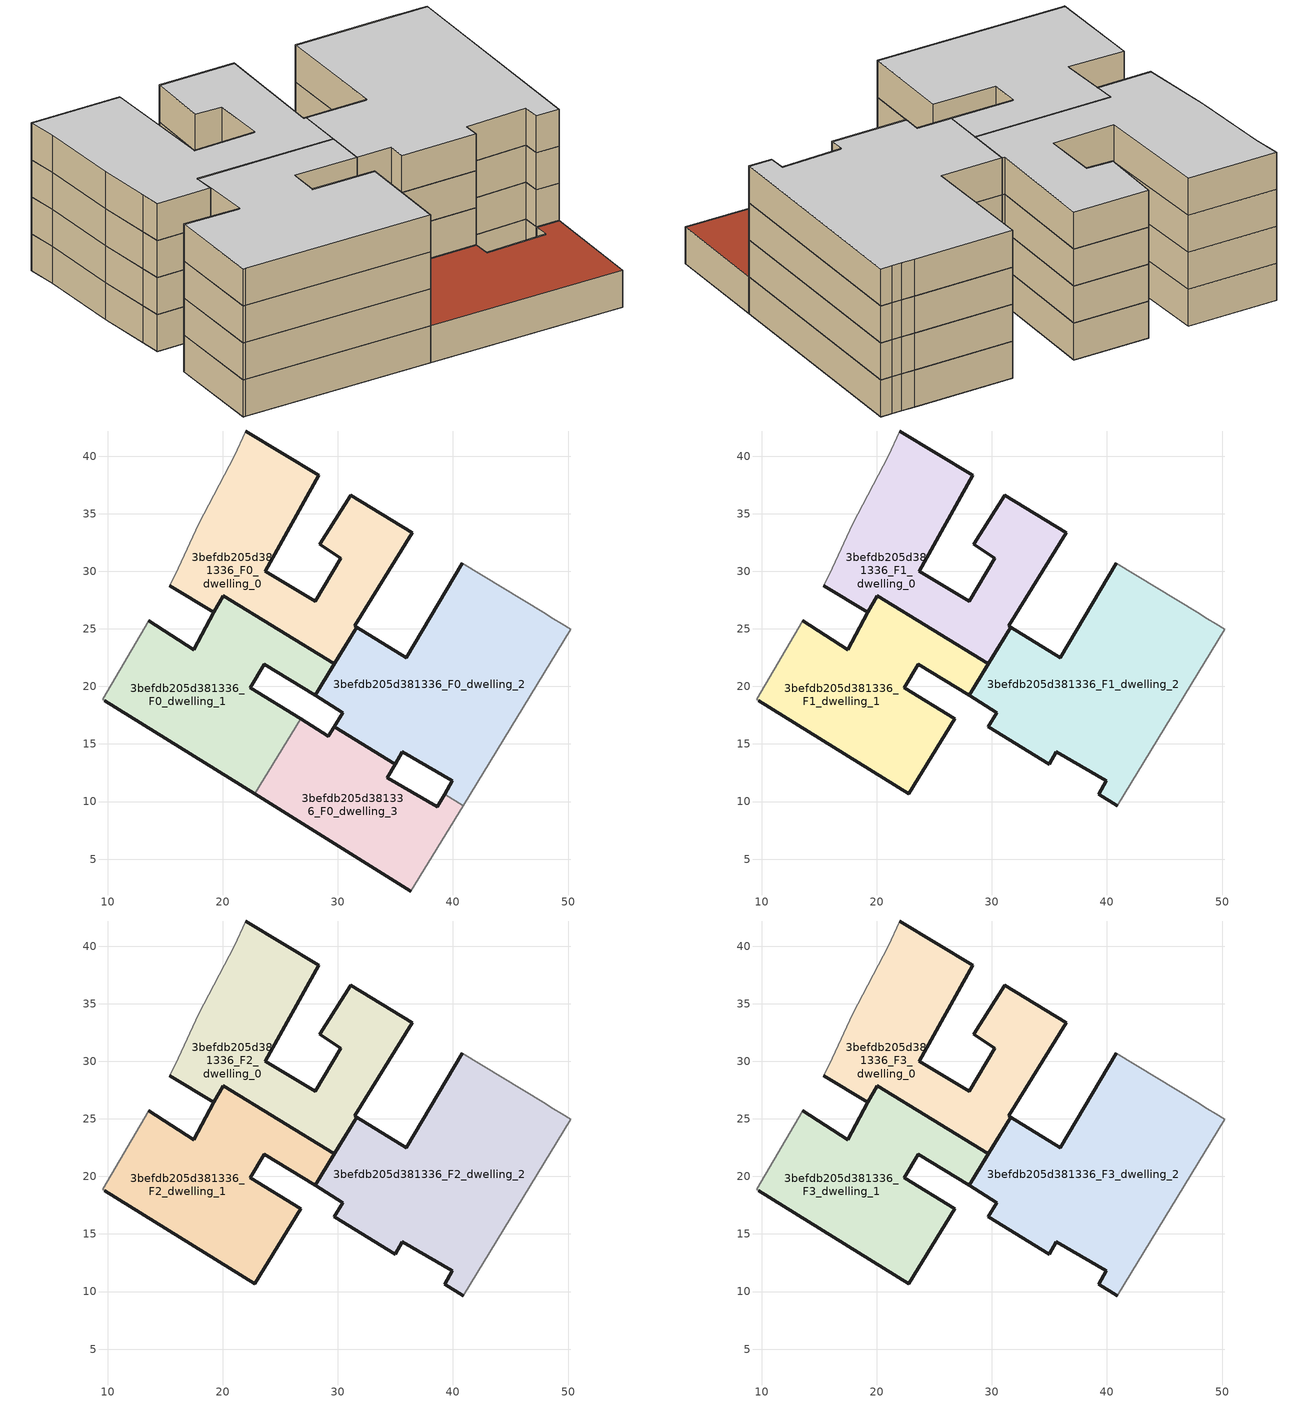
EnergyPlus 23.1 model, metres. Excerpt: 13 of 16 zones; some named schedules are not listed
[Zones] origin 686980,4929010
3befdb205d381336_F0_dwelling_0
 floor ground (EU_floor_Construction): 31.65,25.16 31.47,25.27 36.48,33.36 31.15,36.62 28.45,32.36 30.24,31.15 28.05,27.42 23.69,30 28.34,38.33 22.02,42.19 21.01,40 17.93,34.14 16.14,30.28 15.42,28.73 19.24,26.43 20.04,27.89 29.71,21.99 z0
 wall outside (EU_wall_Construction): 22.02,42.19 28.34,38.33 23.69,30 28.05,27.42 30.24,31.15 28.45,32.36 31.15,36.62 36.48,33.36 31.47,25.27 31.65,25.16 29.71,21.99 20.04,27.89 19.24,26.43 15.42,28.73 z0:3
 wall adiabatic (EU_wall_Construction): 15.42,28.73 16.14,30.28 17.93,34.14 21.01,40 22.02,42.19 z0:3
3befdb205d381336_F0_dwelling_1
 floor ground (EU_floor_Construction): 22.8,10.66 26.78,17.18 22.39,19.9 23.63,21.93 28.02,19.21 29.71,21.99 20.04,27.89 19.24,26.43 19.24,26.42 17.48,23.2 13.6,25.69 9.58,18.88 9.75,18.77 z0
 wall outside (EU_wall_Construction): 22.8,10.66 9.75,18.77 / 13.6,25.69 17.48,23.2 19.24,26.42 19.24,26.43 20.04,27.89 29.71,21.99 28.02,19.21 23.63,21.93 22.39,19.9 26.78,17.18 z0:3
 wall adiabatic (EU_wall_Construction): 9.75,18.77 9.58,18.88 13.6,25.69 z0:3
 wall to 3befdb205d381336_F0_dwelling_3 (EU_wall_Construction): 26.78,17.18 22.8,10.66 z0:3
3befdb205d381336_F0_dwelling_2
 floor ground (EU_floor_Construction): 40.89,9.65 50.24,24.97 49.46,25.44 48.73,25.89 47.83,26.44 40.83,30.71 35.97,22.49 31.65,25.16 28.02,19.21 30.45,17.72 29.69,16.49 34.98,13.25 35.6,14.33 39.96,11.82 39.28,10.63 z0
 wall outside (EU_wall_Construction): 39.28,10.63 39.96,11.82 35.6,14.33 34.98,13.25 29.69,16.49 30.45,17.72 28.02,19.21 31.65,25.16 35.97,22.49 40.83,30.71 z0:3
 wall adiabatic (EU_wall_Construction): 40.83,30.71 47.83,26.44 48.73,25.89 49.46,25.44 50.24,24.97 40.89,9.65 z0:3
 wall to 3befdb205d381336_F0_dwelling_3 (EU_wall_Construction): 40.89,9.65 39.28,10.63 z0:3
3befdb205d381336_F0_dwelling_3
 floor ground (EU_floor_Construction): 36.36,2.23 40.89,9.65 39.28,10.63 38.66,9.56 34.31,12.07 34.98,13.25 29.69,16.49 29.19,15.69 26.78,17.18 22.8,10.66 z0
 wall outside (EU_wall_Construction): 26.78,17.18 29.19,15.69 29.69,16.49 34.98,13.25 34.31,12.07 38.66,9.56 39.28,10.63 / 36.36,2.23 22.8,10.66 z0:3
 wall adiabatic (EU_wall_Construction): 40.89,9.65 36.36,2.23 z0:3
 roof outside (EU_roof_Construction): 39.28,10.63 40.89,9.65 36.36,2.23 22.8,10.66 26.78,17.18 29.19,15.69 29.69,16.49 34.98,13.25 34.31,12.07 38.66,9.56 z3
3befdb205d381336_F1_dwelling_0
 floor to 3befdb205d381336_F0_dwelling_0 (EU_floor_Construction): 31.65,25.16 31.47,25.27 36.48,33.36 31.15,36.62 28.45,32.36 30.24,31.15 28.05,27.42 23.69,30 28.34,38.33 22.02,42.19 21.01,40 17.93,34.14 16.14,30.28 15.42,28.73 19.24,26.43 20.04,27.89 29.71,21.99 z3
 wall outside (EU_wall_Construction): 22.02,42.19 28.34,38.33 23.69,30 28.05,27.42 30.24,31.15 28.45,32.36 31.15,36.62 36.48,33.36 31.47,25.27 31.65,25.16 29.71,21.99 20.04,27.89 19.24,26.43 15.42,28.73 z3:6
 wall adiabatic (EU_wall_Construction): 15.42,28.73 16.14,30.28 17.93,34.14 21.01,40 22.02,42.19 z3:6
3befdb205d381336_F1_dwelling_1
 floor to 3befdb205d381336_F0_dwelling_1 (EU_floor_Construction): 22.8,10.66 26.78,17.18 22.39,19.9 23.63,21.93 28.02,19.21 29.71,21.99 20.04,27.89 19.24,26.43 19.24,26.42 17.48,23.2 13.6,25.69 9.58,18.88 9.75,18.77 z3
 wall outside (EU_wall_Construction): 13.6,25.69 17.48,23.2 19.24,26.42 19.24,26.43 20.04,27.89 29.71,21.99 28.02,19.21 23.63,21.93 22.39,19.9 26.78,17.18 22.8,10.66 9.75,18.77 z3:6
 wall adiabatic (EU_wall_Construction): 9.75,18.77 9.58,18.88 13.6,25.69 z3:6
3befdb205d381336_F1_dwelling_2
 floor to 3befdb205d381336_F0_dwelling_2 (EU_floor_Construction): 40.89,9.65 50.24,24.97 49.46,25.44 48.73,25.89 47.83,26.44 40.83,30.71 35.97,22.49 31.65,25.16 28.02,19.21 30.45,17.72 29.69,16.49 34.98,13.25 35.6,14.33 39.96,11.82 39.28,10.63 z3
 wall outside (EU_wall_Construction): 40.89,9.65 39.28,10.63 39.96,11.82 35.6,14.33 34.98,13.25 29.69,16.49 30.45,17.72 28.02,19.21 31.65,25.16 35.97,22.49 40.83,30.71 z3:6
 wall adiabatic (EU_wall_Construction): 40.83,30.71 47.83,26.44 48.73,25.89 49.46,25.44 50.24,24.97 40.89,9.65 z3:6
3befdb205d381336_F2_dwelling_0
 floor to 3befdb205d381336_F1_dwelling_0 (EU_floor_Construction): 31.65,25.16 31.47,25.27 36.48,33.36 31.15,36.62 28.45,32.36 30.24,31.15 28.05,27.42 23.69,30 28.34,38.33 22.02,42.19 21.01,40 17.93,34.14 16.14,30.28 15.42,28.73 19.24,26.43 20.04,27.89 29.71,21.99 z6
 wall outside (EU_wall_Construction): 22.02,42.19 28.34,38.33 23.69,30 28.05,27.42 30.24,31.15 28.45,32.36 31.15,36.62 36.48,33.36 31.47,25.27 31.65,25.16 29.71,21.99 20.04,27.89 19.24,26.43 15.42,28.73 z6:9
 wall adiabatic (EU_wall_Construction): 15.42,28.73 16.14,30.28 17.93,34.14 21.01,40 22.02,42.19 z6:9
3befdb205d381336_F2_dwelling_1
 floor to 3befdb205d381336_F1_dwelling_1 (EU_floor_Construction): 22.8,10.66 26.78,17.18 22.39,19.9 23.63,21.93 28.02,19.21 29.71,21.99 20.04,27.89 19.24,26.43 19.24,26.42 17.48,23.2 13.6,25.69 9.58,18.88 9.75,18.77 z6
 wall outside (EU_wall_Construction): 13.6,25.69 17.48,23.2 19.24,26.42 19.24,26.43 20.04,27.89 29.71,21.99 28.02,19.21 23.63,21.93 22.39,19.9 26.78,17.18 22.8,10.66 9.75,18.77 z6:9
 wall adiabatic (EU_wall_Construction): 9.75,18.77 9.58,18.88 13.6,25.69 z6:9
3befdb205d381336_F2_dwelling_2
 floor to 3befdb205d381336_F1_dwelling_2 (EU_floor_Construction): 40.89,9.65 50.24,24.97 49.46,25.44 48.73,25.89 47.83,26.44 40.83,30.71 35.97,22.49 31.65,25.16 28.02,19.21 30.45,17.72 29.69,16.49 34.98,13.25 35.6,14.33 39.96,11.82 39.28,10.63 z6
 wall outside (EU_wall_Construction): 40.89,9.65 39.28,10.63 39.96,11.82 35.6,14.33 34.98,13.25 29.69,16.49 30.45,17.72 28.02,19.21 31.65,25.16 35.97,22.49 40.83,30.71 z6:9
 wall adiabatic (EU_wall_Construction): 40.83,30.71 47.83,26.44 48.73,25.89 49.46,25.44 50.24,24.97 40.89,9.65 z6:9
3befdb205d381336_F3_dwelling_0
 floor to 3befdb205d381336_F2_dwelling_0 (EU_floor_Construction): 31.65,25.16 31.47,25.27 36.48,33.36 31.15,36.62 28.45,32.36 30.24,31.15 28.05,27.42 23.69,30 28.34,38.33 22.02,42.19 21.01,40 17.93,34.14 16.14,30.28 15.42,28.73 19.24,26.43 20.04,27.89 29.71,21.99 z9
 wall outside (EU_wall_Construction): 22.02,42.19 28.34,38.33 23.69,30 28.05,27.42 30.24,31.15 28.45,32.36 31.15,36.62 36.48,33.36 31.47,25.27 31.65,25.16 29.71,21.99 20.04,27.89 19.24,26.43 15.42,28.73 z9:12
 wall adiabatic (EU_wall_Construction): 15.42,28.73 16.14,30.28 17.93,34.14 21.01,40 22.02,42.19 z9:12
 ceiling to 3befdb205d381336_F4_dwelling_0 (EU_floor_Construction): 31.15,36.62 36.48,33.36 31.47,25.27 31.65,25.16 29.71,21.99 20.04,27.89 19.24,26.43 15.42,28.73 16.14,30.28 17.93,34.14 21.01,40 22.02,42.19 28.34,38.33 23.69,30 28.05,27.42 30.24,31.15 28.45,32.36 z12
3befdb205d381336_F3_dwelling_1
 floor to 3befdb205d381336_F2_dwelling_1 (EU_floor_Construction): 22.8,10.66 26.78,17.18 22.39,19.9 23.63,21.93 28.02,19.21 29.71,21.99 20.04,27.89 19.24,26.43 19.24,26.42 17.48,23.2 13.6,25.69 9.58,18.88 9.75,18.77 z9
 wall outside (EU_wall_Construction): 13.6,25.69 17.48,23.2 19.24,26.42 19.24,26.43 20.04,27.89 29.71,21.99 28.02,19.21 23.63,21.93 22.39,19.9 26.78,17.18 22.8,10.66 9.75,18.77 z9:12
 wall adiabatic (EU_wall_Construction): 9.75,18.77 9.58,18.88 13.6,25.69 z9:12
 ceiling to 3befdb205d381336_F4_dwelling_1 (EU_floor_Construction): 29.71,21.99 28.02,19.21 23.63,21.93 22.39,19.9 26.78,17.18 22.8,10.66 9.75,18.77 9.58,18.88 13.6,25.69 17.48,23.2 19.24,26.42 19.24,26.43 20.04,27.89 z12
3befdb205d381336_F3_dwelling_2
 floor to 3befdb205d381336_F2_dwelling_2 (EU_floor_Construction): 40.89,9.65 50.24,24.97 49.46,25.44 48.73,25.89 47.83,26.44 40.83,30.71 35.97,22.49 31.65,25.16 28.02,19.21 30.45,17.72 29.69,16.49 34.98,13.25 35.6,14.33 39.96,11.82 39.28,10.63 z9
 wall outside (EU_wall_Construction): 40.89,9.65 39.28,10.63 39.96,11.82 35.6,14.33 34.98,13.25 29.69,16.49 30.45,17.72 28.02,19.21 31.65,25.16 35.97,22.49 40.83,30.71 z9:12
 wall adiabatic (EU_wall_Construction): 40.83,30.71 47.83,26.44 48.73,25.89 49.46,25.44 50.24,24.97 40.89,9.65 z9:12
 ceiling to 3befdb205d381336_F4_dwelling_2 (EU_floor_Construction): 47.83,26.44 48.73,25.89 49.46,25.44 50.24,24.97 40.89,9.65 39.28,10.63 39.96,11.82 35.6,14.33 34.98,13.25 29.69,16.49 30.45,17.72 28.02,19.21 31.65,25.16 35.97,22.49 40.83,30.71 z12
[Building]
EU S2 Campaign: North Axis=0; Terrain=City; Solar Distribution=FullExterior
[Site:Location]
Bologna: Latitude=44.5; Longitude=11.25; Time Zone=1; Elevation=37
[SizingPeriod:WeatherFileDays]
AnnualSizingPeriod: Begin Month=1; Begin Day of Month=1; End Month=12; End Day of Month=31; Day of Week for Start Day=Monday; Use Weather File Daylight Saving Period=No; Use Weather File Rain and Snow Indicators=No
[MATERIAL]
EU_InternalMass_Material: Roughness=MediumRough; Thickness=0.1; Conductivity=1; Density=1800; Specific Heat=900; Thermal Absorptance=0.9; Solar Absorptance=0.7; Visible Absorptance=0.7
[MATERIAL:NOMASS] Roughness=MediumRough; Thermal Absorptance=0.9; Solar Absorptance=0.7; Visible Absorptance=0.7
Name | Thermal Resistance
EU_wall_NoMass | 0.905828
EU_roof_NoMass | 0.37593
EU_floor_NoMass | 0.67114
[CONSTRUCTION]
EU_wall_Construction: EU_wall_NoMass
EU_roof_Construction: EU_roof_NoMass
EU_floor_Construction: EU_floor_NoMass
EU_InternalMass_Construction: EU_InternalMass_Material
[ZONE] Type=1; Multiplier=1; Ceiling Height=autocalculate; Floor Area=autocalculate; Part of Total Floor Area=Yes
Name | Volume
3befdb205d381336_F0_dwelling_0 | 557.706
3befdb205d381336_F1_dwelling_0; 3befdb205d381336_F2_dwelling_0; 3befdb205d381336_F3_dwelling_0 | 557.704
3befdb205d381336_F0_dwelling_1; 3befdb205d381336_F1_dwelling_1; 3befdb205d381336_F2_dwelling_1; 3befdb205d381336_F3_dwelling_1 | 512.202
3befdb205d381336_F0_dwelling_2 | 684.135
3befdb205d381336_F1_dwelling_2; 3befdb205d381336_F2_dwelling_2; 3befdb205d381336_F3_dwelling_2 | 684.136
3befdb205d381336_F0_dwelling_3 | 385.789
[INTERNALMASS] Construction=EU_InternalMass_Construction
Name | Zone or ZoneList | Surface Area
3befdb205d381336_F0_dwelling_0_EU_InternalMass | 3befdb205d381336_F0_dwelling_0 | 185.902
3befdb205d381336_F0_dwelling_1_EU_InternalMass | 3befdb205d381336_F0_dwelling_1 | 170.733
3befdb205d381336_F0_dwelling_2_EU_InternalMass | 3befdb205d381336_F0_dwelling_2 | 228.046
3befdb205d381336_F0_dwelling_3_EU_InternalMass | 3befdb205d381336_F0_dwelling_3 | 128.597
3befdb205d381336_F1_dwelling_0_EU_InternalMass | 3befdb205d381336_F1_dwelling_0 | 356.641
3befdb205d381336_F1_dwelling_1_EU_InternalMass | 3befdb205d381336_F1_dwelling_1 | 233.193
3befdb205d381336_F1_dwelling_2_EU_InternalMass | 3befdb205d381336_F1_dwelling_2 | 123.444
3befdb205d381336_F2_dwelling_0_EU_InternalMass | 3befdb205d381336_F2_dwelling_0 | 356.641
3befdb205d381336_F2_dwelling_1_EU_InternalMass | 3befdb205d381336_F2_dwelling_1 | 233.193
3befdb205d381336_F2_dwelling_2_EU_InternalMass | 3befdb205d381336_F2_dwelling_2 | 123.444
3befdb205d381336_F3_dwelling_0_EU_InternalMass | 3befdb205d381336_F3_dwelling_0 | 356.641
3befdb205d381336_F3_dwelling_1_EU_InternalMass | 3befdb205d381336_F3_dwelling_1 | 233.193
3befdb205d381336_F3_dwelling_2_EU_InternalMass | 3befdb205d381336_F3_dwelling_2 | 123.444
[OTHEREQUIPMENT] Fuel Type=Electricity; Design Level Calculation Method=Watts/Area; Power per Zone Floor Area=1; Fraction Latent=0; Fraction Radiant=0; Fraction Lost=0; Carbon Dioxide Generation Rate=0; EndUse Subcategory=EU_Step8_InternalGains
Name | Zone or ZoneList or Space or SpaceList | Schedule
EU_Step8_InternalGain_3befdb205d381336_F0_dwelling_0_f000 | 3befdb205d381336_F0_dwelling_0 | EU_Step8_GainSchedule_3befdb205d381336_F0_dwelling_0_f000
EU_Step8_InternalGain_3befdb205d381336_F0_dwelling_1_f000 | 3befdb205d381336_F0_dwelling_1 | EU_Step8_GainSchedule_3befdb205d381336_F0_dwelling_1_f000
EU_Step8_InternalGain_3befdb205d381336_F0_dwelling_2_f000 | 3befdb205d381336_F0_dwelling_2 | EU_Step8_GainSchedule_3befdb205d381336_F0_dwelling_2_f000
EU_Step8_InternalGain_3befdb205d381336_F0_dwelling_3_f000 | 3befdb205d381336_F0_dwelling_3 | EU_Step8_GainSchedule_3befdb205d381336_F0_dwelling_3_f000
EU_Step8_InternalGain_3befdb205d381336_F1_dwelling_0_f000 | 3befdb205d381336_F1_dwelling_0 | EU_Step8_GainSchedule_3befdb205d381336_F1_dwelling_0_f000
EU_Step8_InternalGain_3befdb205d381336_F1_dwelling_1_f000 | 3befdb205d381336_F1_dwelling_1 | EU_Step8_GainSchedule_3befdb205d381336_F1_dwelling_1_f000
EU_Step8_InternalGain_3befdb205d381336_F1_dwelling_2_f000 | 3befdb205d381336_F1_dwelling_2 | EU_Step8_GainSchedule_3befdb205d381336_F1_dwelling_2_f000
EU_Step8_InternalGain_3befdb205d381336_F2_dwelling_0_f000 | 3befdb205d381336_F2_dwelling_0 | EU_Step8_GainSchedule_3befdb205d381336_F2_dwelling_0_f000
EU_Step8_InternalGain_3befdb205d381336_F2_dwelling_1_f000 | 3befdb205d381336_F2_dwelling_1 | EU_Step8_GainSchedule_3befdb205d381336_F2_dwelling_1_f000
EU_Step8_InternalGain_3befdb205d381336_F2_dwelling_2_f000 | 3befdb205d381336_F2_dwelling_2 | EU_Step8_GainSchedule_3befdb205d381336_F2_dwelling_2_f000
EU_Step8_InternalGain_3befdb205d381336_F3_dwelling_0_f000 | 3befdb205d381336_F3_dwelling_0 | EU_Step8_GainSchedule_3befdb205d381336_F3_dwelling_0_f000
EU_Step8_InternalGain_3befdb205d381336_F3_dwelling_1_f000 | 3befdb205d381336_F3_dwelling_1 | EU_Step8_GainSchedule_3befdb205d381336_F3_dwelling_1_f000
EU_Step8_InternalGain_3befdb205d381336_F3_dwelling_2_f000 | 3befdb205d381336_F3_dwelling_2 | EU_Step8_GainSchedule_3befdb205d381336_F3_dwelling_2_f000
[ZONEVENTILATION:DESIGNFLOWRATE] Schedule=EU_AlwaysOn; Design Flow Rate Calculation Method=AirChanges/Hour; Air Changes per Hour=0.73129; Ventilation Type=Natural; Fan Pressure Rise=0; Fan Total Efficiency=1; Constant Term Coefficient=1; Temperature Term Coefficient=0; Velocity Term Coefficient=0; Velocity Squared Term Coefficient=0; Minimum Indoor Temperature=-100; Maximum Indoor Temperature=100; Delta Temperature=-100; Minimum Outdoor Temperature=-100; Maximum Outdoor Temperature=100; Maximum Wind Speed=40
Name | Zone or ZoneList or Space or SpaceList
EU_ConstantAir_3befdb205d381336_F0_dwelling_0 | 3befdb205d381336_F0_dwelling_0
EU_ConstantAir_3befdb205d381336_F0_dwelling_1 | 3befdb205d381336_F0_dwelling_1
EU_ConstantAir_3befdb205d381336_F0_dwelling_2 | 3befdb205d381336_F0_dwelling_2
EU_ConstantAir_3befdb205d381336_F0_dwelling_3 | 3befdb205d381336_F0_dwelling_3
EU_ConstantAir_3befdb205d381336_F1_dwelling_0 | 3befdb205d381336_F1_dwelling_0
EU_ConstantAir_3befdb205d381336_F1_dwelling_1 | 3befdb205d381336_F1_dwelling_1
EU_ConstantAir_3befdb205d381336_F1_dwelling_2 | 3befdb205d381336_F1_dwelling_2
EU_ConstantAir_3befdb205d381336_F2_dwelling_0 | 3befdb205d381336_F2_dwelling_0
EU_ConstantAir_3befdb205d381336_F2_dwelling_1 | 3befdb205d381336_F2_dwelling_1
EU_ConstantAir_3befdb205d381336_F2_dwelling_2 | 3befdb205d381336_F2_dwelling_2
EU_ConstantAir_3befdb205d381336_F3_dwelling_0 | 3befdb205d381336_F3_dwelling_0
EU_ConstantAir_3befdb205d381336_F3_dwelling_1 | 3befdb205d381336_F3_dwelling_1
EU_ConstantAir_3befdb205d381336_F3_dwelling_2 | 3befdb205d381336_F3_dwelling_2
[HVACTEMPLATE:THERMOSTAT] Constant Heating Setpoint=20; Constant Cooling Setpoint=50
EU_HeatOnly_3befdb205d381336_F0_dwelling_0; EU_HeatOnly_3befdb205d381336_F0_dwelling_1; EU_HeatOnly_3befdb205d381336_F0_dwelling_2; EU_HeatOnly_3befdb205d381336_F0_dwelling_3; EU_HeatOnly_3befdb205d381336_F1_dwelling_0; EU_HeatOnly_3befdb205d381336_F1_dwelling_1; EU_HeatOnly_3befdb205d381336_F1_dwelling_2; EU_HeatOnly_3befdb205d381336_F2_dwelling_0; EU_HeatOnly_3befdb205d381336_F2_dwelling_1; EU_HeatOnly_3befdb205d381336_F2_dwelling_2; EU_HeatOnly_3befdb205d381336_F3_dwelling_0; EU_HeatOnly_3befdb205d381336_F3_dwelling_1; EU_HeatOnly_3befdb205d381336_F3_dwelling_2; EU_HeatOnly_3befdb205d381336_F4_dwelling_0; EU_HeatOnly_3befdb205d381336_F4_dwelling_1; EU_HeatOnly_3befdb205d381336_F4_dwelling_2
[HVACTEMPLATE:ZONE:IDEALLOADSAIRSYSTEM] System Availability Schedule=EU_AlwaysOn; Maximum Heating Supply Air Temperature=50; Minimum Cooling Supply Air Temperature=13; Maximum Heating Supply Air Humidity Ratio=0.0156; Minimum Cooling Supply Air Humidity Ratio=0.0077; Heating Limit=NoLimit; Cooling Limit=NoLimit; Heating Availability Schedule=EU_AlwaysOn; Cooling Availability Schedule=EU_CoolingOff; Dehumidification Control Type=ConstantSensibleHeatRatio; Cooling Sensible Heat Ratio=0.7; Dehumidification Setpoint=60; Humidification Control Type=None; Humidification Setpoint=30; Outdoor Air Method=None; Outdoor Air Flow Rate per Person=0.00944; Outdoor Air Flow Rate per Zone Floor Area=0; Outdoor Air Flow Rate per Zone=0; Demand Controlled Ventilation Type=None; Outdoor Air Economizer Type=NoEconomizer; Heat Recovery Type=None; Sensible Heat Recovery Effectiveness=0.7; Latent Heat Recovery Effectiveness=0.65
Name | Template Thermostat
3befdb205d381336_F0_dwelling_0 | EU_HeatOnly_3befdb205d381336_F0_dwelling_0
3befdb205d381336_F0_dwelling_1 | EU_HeatOnly_3befdb205d381336_F0_dwelling_1
3befdb205d381336_F0_dwelling_2 | EU_HeatOnly_3befdb205d381336_F0_dwelling_2
3befdb205d381336_F0_dwelling_3 | EU_HeatOnly_3befdb205d381336_F0_dwelling_3
3befdb205d381336_F1_dwelling_0 | EU_HeatOnly_3befdb205d381336_F1_dwelling_0
3befdb205d381336_F1_dwelling_1 | EU_HeatOnly_3befdb205d381336_F1_dwelling_1
3befdb205d381336_F1_dwelling_2 | EU_HeatOnly_3befdb205d381336_F1_dwelling_2
3befdb205d381336_F2_dwelling_0 | EU_HeatOnly_3befdb205d381336_F2_dwelling_0
3befdb205d381336_F2_dwelling_1 | EU_HeatOnly_3befdb205d381336_F2_dwelling_1
3befdb205d381336_F2_dwelling_2 | EU_HeatOnly_3befdb205d381336_F2_dwelling_2
3befdb205d381336_F3_dwelling_0 | EU_HeatOnly_3befdb205d381336_F3_dwelling_0
3befdb205d381336_F3_dwelling_1 | EU_HeatOnly_3befdb205d381336_F3_dwelling_1
3befdb205d381336_F3_dwelling_2 | EU_HeatOnly_3befdb205d381336_F3_dwelling_2
